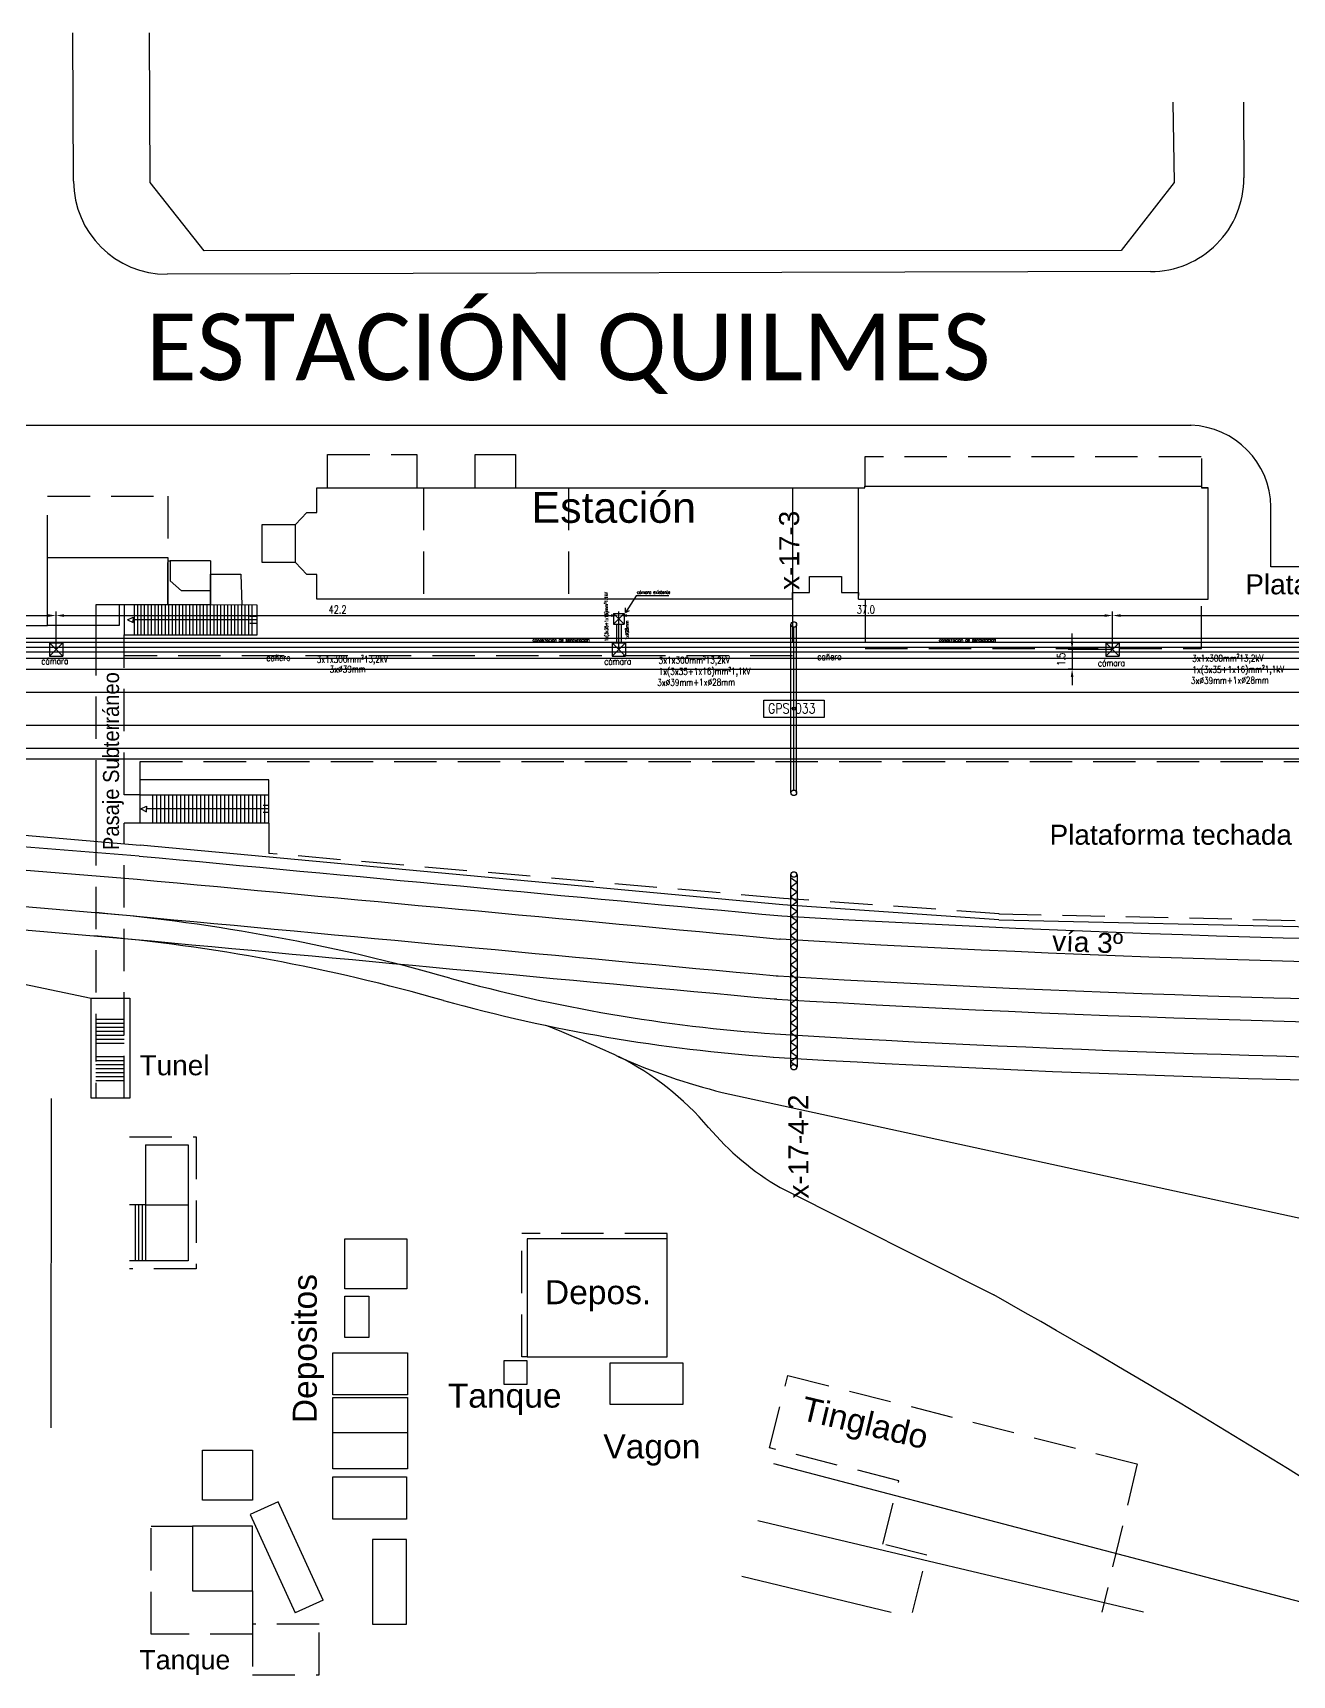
# Model space of a CAD drawing. Header units: millimetres. Extents: x 1200 to 1730, y 1405 to 1528.
# Drawn here: x 1357.3 to 1451.7, y 1404.8 to 1527.9 of the extents above; entities that cross this region are included whole.
import ezdxf

# ---------------------------------------------------------------- set-up
doc = ezdxf.new("R2010")
doc.units = ezdxf.units.MM
doc.linetypes.add('DASHDOT2', pattern=[0.5, 0.25, -0.125, 0, -0.125])
doc.linetypes.add('HIDDEN2', pattern=[4.7625, 3.175, -1.5875])
for name, color, linetype in [('CALLES', 8, 'Continuous'), ('CERODOS', 7, 'Continuous'), ('EDIFICIOS', 8, 'Continuous'), ('LIMITE', 8, 'DASHDOT2'), ('LINEA02', 8, 'Continuous'), ('LINEA_02', 8, 'Continuous'), ('n° de postación', 1, 'Continuous'), ('pórticos', 4, 'Continuous'), ('TEXT-02', 7, 'Continuous'), ('textos', 7, 'Continuous'), ('Textos catenaria', 7, 'Continuous'), ('TMR', 8, 'Continuous'), ('VIAS', 3, 'Continuous'), ('vías', 8, 'Continuous')]:
    doc.layers.add(name, color=color, linetype=linetype)
doc.styles.add('progresivas', font='calibri.ttf')
doc.styles.add('ROMANS', font='arial.ttf', dxfattribs={"width": 0.7})
doc.styles.add('SIMPLEX', font='simplex.shx', dxfattribs={"width": 0.75})
doc.linetypes.add('TRACKS', pattern='A,3.81,[130,ltypeshp.shx,S=6.35,R=0,X=0,Y=0],3.81', length=7.62)
doc.dimstyles.new('COTA-100', dxfattribs={"dimscale": 3, "dimtxt": 0.2, "dimasz": 0.2, "dimexe": 0.1, "dimexo": 0, "dimgap": 0.05, "dimtad": 1, "dimdec": 1, "dimzin": 0, "dimdsep": 46, "dimtxsty": 'SIMPLEX', "dimcen": 0.1, "dimclrd": 256, "dimclre": 256, "dimclrt": 256, "dimazin": 0, "dimtm": 1e-09, "dimtfac": 0.714286, "dimtdec": 1, "dimtmove": 2, "dimatfit": 2, "dimfxl": 0, "dimtolj": 1, "dimtzin": 0, "dimarcsym": 0})

# ---------------------------------------------------------------- blocks, each defined once
blk = doc.blocks.new('cámara LDF-LDS')
at = {"color": 6}
for p, q in [((-0.5, 0.5), (0.5, 0.5)), ((-0.5, 0.5), (-0.5, -0.5)), ((-0.5, 0.5), (0.5, -0.5)), ((0.5, 0.5), (-0.5, -0.5)), ((0.5, 0.5), (0.5, -0.5)), ((-0.5, -0.5), (0.5, -0.5))]:
    blk.add_line(p, q, dxfattribs=at)
blk = doc.blocks.new('*D13')
at = {"lineweight": -2, "transparency": 16777216}
for p, q in [((1317.07, 1481.69), (1317.07, 1484.53)), ((1317.67, 1484.23), (1358.47, 1484.23)), ((1359.07, 1481.69), (1359.07, 1484.53))]:
    blk.add_line(p, q, dxfattribs=at)
at = {"transparency": 16777216}
for points in [[(1317.67, 1484.33), (1317.67, 1484.13), (1317.07, 1484.23)], [(1358.47, 1484.33), (1358.47, 1484.13), (1359.07, 1484.23)]]:
    blk.add_solid(points, dxfattribs=at)
at = {"layer": 'Defpoints', "color": 0, "transparency": 16777216}
for p in [(1359.07, 1484.23), (1317.07, 1481.69), (1359.07, 1481.69)]:
    blk.add_point(p, dxfattribs=at)
at = {"transparency": 16777216, "insert": (1338.07, 1484.68), "char_height": 0.6, "attachment_point": 5, "style": 'SIMPLEX'}
blk.add_mtext('\\A1;42.0', dxfattribs=at)
blk = doc.blocks.new('*D14')
at = {"lineweight": -2, "transparency": 16777216}
for p, q in [((1359.07, 1481.69), (1359.07, 1484.53)), ((1359.67, 1484.23), (1400.66, 1484.23)), ((1401.26, 1481.69), (1401.26, 1484.53))]:
    blk.add_line(p, q, dxfattribs=at)
at = {"transparency": 16777216}
for points in [[(1359.67, 1484.33), (1359.67, 1484.13), (1359.07, 1484.23)], [(1400.66, 1484.33), (1400.66, 1484.13), (1401.26, 1484.23)]]:
    blk.add_solid(points, dxfattribs=at)
at = {"layer": 'Defpoints', "color": 0, "transparency": 16777216}
for p in [(1401.26, 1484.23), (1359.07, 1481.69), (1401.26, 1481.69)]:
    blk.add_point(p, dxfattribs=at)
at = {"transparency": 16777216, "insert": (1380.17, 1484.68), "char_height": 0.6, "attachment_point": 5, "style": 'SIMPLEX'}
blk.add_mtext('\\A1;42.2', dxfattribs=at)
blk = doc.blocks.new('*D15')
at = {"lineweight": -2, "transparency": 16777216}
for p, q in [((1401.26, 1481.69), (1401.26, 1484.53)), ((1401.86, 1484.23), (1437.66, 1484.23)), ((1438.26, 1481.69), (1438.26, 1484.53))]:
    blk.add_line(p, q, dxfattribs=at)
at = {"transparency": 16777216}
for points in [[(1401.86, 1484.33), (1401.86, 1484.13), (1401.26, 1484.23)], [(1437.66, 1484.33), (1437.66, 1484.13), (1438.26, 1484.23)]]:
    blk.add_solid(points, dxfattribs=at)
at = {"layer": 'Defpoints', "color": 0, "transparency": 16777216}
for p in [(1438.26, 1484.23), (1401.26, 1481.69), (1438.26, 1481.69)]:
    blk.add_point(p, dxfattribs=at)
at = {"transparency": 16777216, "insert": (1419.76, 1484.68), "char_height": 0.6, "attachment_point": 5, "style": 'SIMPLEX'}
blk.add_mtext('\\A1;37.0', dxfattribs=at)
blk = doc.blocks.new('*D16')
at = {"lineweight": -2, "transparency": 16777216}
for p, q in [((1438.26, 1481.69), (1438.26, 1484.53)), ((1438.86, 1484.23), (1474.66, 1484.23)), ((1475.26, 1481.69), (1475.26, 1484.53))]:
    blk.add_line(p, q, dxfattribs=at)
at = {"transparency": 16777216}
for points in [[(1438.86, 1484.33), (1438.86, 1484.13), (1438.26, 1484.23)], [(1474.66, 1484.33), (1474.66, 1484.13), (1475.26, 1484.23)]]:
    blk.add_solid(points, dxfattribs=at)
at = {"layer": 'Defpoints', "color": 0, "transparency": 16777216}
for p in [(1475.26, 1484.23), (1438.26, 1481.69), (1475.26, 1481.69)]:
    blk.add_point(p, dxfattribs=at)
at = {"transparency": 16777216, "insert": (1456.76, 1484.68), "char_height": 0.6, "attachment_point": 5, "style": 'SIMPLEX'}
blk.add_mtext('\\A1;37.0', dxfattribs=at)
blk = doc.blocks.new('*D23')
at = {"lineweight": -2, "transparency": 16777216}
for p, q in [((1435.22, 1482.29), (1435.22, 1482.89)), ((1438.26, 1481.69), (1434.92, 1481.69)), ((1435.22, 1481.69), (1435.22, 1480.22)), ((1435.22, 1480.22), (1434.92, 1480.22)), ((1435.22, 1479.62), (1435.22, 1479.02))]:
    blk.add_line(p, q, dxfattribs=at)
at = {"transparency": 16777216}
for points in [[(1435.12, 1482.29), (1435.32, 1482.29), (1435.22, 1481.69)], [(1435.12, 1479.62), (1435.32, 1479.62), (1435.22, 1480.22)]]:
    blk.add_solid(points, dxfattribs=at)
at = {"layer": 'Defpoints', "color": 0, "transparency": 16777216}
for p in [(1438.26, 1481.69), (1435.22, 1480.22), (1435.22, 1480.22)]:
    blk.add_point(p, dxfattribs=at)
at = {"transparency": 16777216, "insert": (1434.4, 1480.95), "char_height": 0.6, "attachment_point": 5, "rotation": 90, "style": 'SIMPLEX'}
blk.add_mtext('\\A1;1.5', dxfattribs=at)

msp = doc.modelspace()

# ---------------------------------------------------------------- linework, layer by layer
at = {"color": 8}
for p, q in [((1364.17, 1485.04), (1364.17, 1482.79)), ((1364.96, 1482.79), (1364.96, 1485.02)), ((1365.19, 1482.79), (1365.19, 1485.02)), ((1365.45, 1482.79), (1365.45, 1485.02)), ((1365.71, 1482.79), (1365.71, 1485.02)), ((1365.97, 1482.79), (1365.97, 1485.02)), ((1366.23, 1482.79), (1366.23, 1485.02)), ((1366.49, 1482.79), (1366.49, 1485.02)), ((1366.75, 1482.79), (1366.75, 1485.02)), ((1367.01, 1482.79), (1367.01, 1485.02)), ((1367.01, 1482.79), (1367.01, 1485.02)), ((1367.27, 1482.79), (1367.27, 1485.02)), ((1374.15, 1485.02), (1367.44, 1485.04)), ((1367.53, 1482.79), (1367.53, 1485.02)), ((1367.53, 1482.79), (1367.53, 1485.02)), ((1367.79, 1482.79), (1367.79, 1485.02)), ((1368.05, 1482.79), (1368.05, 1485.02)), ((1368.31, 1482.79), (1368.31, 1485.02)), ((1368.57, 1482.79), (1368.57, 1485.02)), ((1368.83, 1482.79), (1368.83, 1485.02)), ((1369.09, 1482.79), (1369.09, 1485.02)), ((1369.35, 1482.79), (1369.35, 1485.02)), ((1369.61, 1482.79), (1369.61, 1485.02)), ((1369.87, 1482.79), (1369.87, 1485.02)), ((1370.13, 1482.79), (1370.13, 1485.02)), ((1370.39, 1482.79), (1370.39, 1485.02)), ((1370.39, 1482.79), (1370.39, 1485.02)), ((1370.65, 1482.79), (1370.65, 1485.02)), ((1370.91, 1482.79), (1370.91, 1485.02)), ((1371.17, 1482.79), (1371.17, 1485.02)), ((1371.43, 1482.79), (1371.43, 1485.02)), ((1371.69, 1482.79), (1371.69, 1485.02)), ((1371.95, 1482.79), (1371.95, 1485.02)), ((1372.21, 1482.79), (1372.21, 1485.02)), ((1372.47, 1482.79), (1372.47, 1485.02)), ((1372.73, 1482.79), (1372.73, 1485.02)), ((1372.99, 1482.79), (1372.99, 1485.02)), ((1373.25, 1482.79), (1373.25, 1485.02)), ((1373.51, 1482.79), (1373.51, 1485.02)), ((1373.77, 1482.79), (1373.77, 1485.02)), ((1374.15, 1482.79), (1374.15, 1485.02)), ((1364.42, 1483.9), (1364.85, 1484.11)), ((1364.42, 1483.9), (1364.85, 1483.7)), ((1364.85, 1484.11), (1364.85, 1483.9)), ((1374.11, 1483.9), (1364.85, 1483.9)), ((1364.85, 1483.7), (1364.85, 1483.9)), ((1374.11, 1484.16), (1373.59, 1484.16)), ((1374.11, 1483.64), (1373.59, 1483.64)), ((1364.17, 1482.79), (1374.15, 1482.79)), ((1375.02, 1471.92), (1365.37, 1471.92)), ((1365.37, 1468.67), (1365.37, 1471.92)), ((1375.02, 1468.67), (1375.02, 1471.92)), ((1365.37, 1470.79), (1375.02, 1470.79)), ((1365.43, 1469.73), (1365.86, 1469.93)), ((1365.86, 1469.93), (1365.86, 1469.73)), ((1366.32, 1468.67), (1366.32, 1470.79)), ((1366.62, 1468.67), (1366.62, 1470.79)), ((1366.92, 1468.67), (1366.92, 1470.79)), ((1366.92, 1468.67), (1366.92, 1470.79)), ((1367.22, 1468.67), (1367.22, 1470.79)), ((1367.52, 1468.67), (1367.52, 1470.79)), ((1367.82, 1468.67), (1367.82, 1470.79)), ((1367.82, 1468.67), (1367.82, 1470.79)), ((1368.12, 1468.67), (1368.12, 1470.79)), ((1368.42, 1468.67), (1368.42, 1470.79)), ((1368.72, 1468.67), (1368.72, 1470.79)), ((1369.02, 1468.67), (1369.02, 1470.79)), ((1369.32, 1468.67), (1369.32, 1470.79)), ((1369.62, 1468.67), (1369.62, 1470.79)), ((1369.92, 1468.67), (1369.92, 1470.79)), ((1370.22, 1468.67), (1370.22, 1470.79)), ((1370.52, 1468.67), (1370.52, 1470.79)), ((1370.82, 1468.67), (1370.82, 1470.79)), ((1371.12, 1468.67), (1371.12, 1470.79)), ((1371.42, 1468.67), (1371.42, 1470.79)), ((1371.72, 1468.67), (1371.72, 1470.79)), ((1372.02, 1468.67), (1372.02, 1470.79)), ((1372.02, 1468.67), (1372.02, 1470.79)), ((1372.32, 1468.67), (1372.32, 1470.79)), ((1372.62, 1468.67), (1372.62, 1470.79)), ((1372.92, 1468.67), (1372.92, 1470.79)), ((1373.22, 1468.67), (1373.22, 1470.79)), ((1373.52, 1468.67), (1373.52, 1470.79)), ((1373.82, 1468.67), (1373.82, 1470.79)), ((1374.12, 1468.67), (1374.12, 1470.79)), ((1374.42, 1468.67), (1374.42, 1470.79)), ((1375.02, 1469.99), (1374.6, 1469.99)), ((1374.72, 1468.67), (1374.72, 1470.79)), ((1375.02, 1468.67), (1365.37, 1468.67)), ((1365.43, 1469.73), (1365.86, 1469.52)), ((1375.02, 1469.73), (1365.86, 1469.73)), ((1365.86, 1469.52), (1365.86, 1469.73)), ((1375.02, 1469.47), (1374.6, 1469.47)), ((1365.78, 1440.05), (1364.58, 1440.06)), ((1365, 1440.06), (1365, 1435.86)), ((1365.26, 1440.06), (1365.26, 1435.86)), ((1365.52, 1440.06), (1365.52, 1435.86)), ((1365.78, 1440.05), (1365.78, 1435.86)), ((1368.98, 1440.05), (1368.98, 1435.85)), ((1368.98, 1435.85), (1364.57, 1435.86))]:
    msp.add_line(p, q, dxfattribs=at)
for p, q in [((1402.56, 1485.7), (1401.74, 1484.46)), ((1401.74, 1484.46), (1401.76, 1484.81)), ((1401.74, 1484.46), (1402.05, 1484.62)), ((1404.99, 1485.7), (1402.56, 1485.7)), ((1400.86, 1484.38), (1401.66, 1484.38)), ((1400.86, 1484.38), (1400.86, 1483.58)), ((1400.86, 1484.38), (1401.66, 1483.58)), ((1401.66, 1484.38), (1400.86, 1483.58)), ((1400.86, 1483.58), (1401.66, 1483.58)), ((1401.66, 1484.38), (1401.66, 1483.58)), ((1412.12, 1477.89), (1416.64, 1477.89)), ((1412.12, 1476.6), (1412.12, 1477.89)), ((1416.64, 1477.89), (1416.64, 1476.6)), ((1416.64, 1476.6), (1412.12, 1476.6))]:
    msp.add_line(p, q)
at = {"color": 4}
for p, q in [((1414.12, 1464.82), (1414.12, 1450.38)), ((1414.12, 1464.82), (1414.15, 1464.82)), ((1414.12, 1464.6), (1414.61, 1464.24)), ((1414.12, 1463.88), (1414.61, 1464.24)), ((1414.12, 1463.88), (1414.61, 1463.51)), ((1414.57, 1464.82), (1414.61, 1464.82)), ((1414.61, 1464.82), (1414.61, 1450.38)), ((1414.12, 1463.15), (1414.61, 1463.51)), ((1414.12, 1463.15), (1414.61, 1462.79)), ((1414.12, 1462.43), (1414.61, 1462.79)), ((1414.12, 1462.43), (1414.61, 1462.06)), ((1414.12, 1461.7), (1414.61, 1462.06)), ((1414.12, 1461.7), (1414.61, 1461.34)), ((1414.12, 1460.97), (1414.61, 1461.34)), ((1414.12, 1460.97), (1414.61, 1460.61)), ((1414.12, 1460.25), (1414.61, 1460.61)), ((1414.12, 1460.25), (1414.61, 1459.88)), ((1414.12, 1459.52), (1414.61, 1459.88)), ((1414.12, 1459.52), (1414.61, 1459.16)), ((1414.12, 1458.79), (1414.61, 1459.16)), ((1414.12, 1458.79), (1414.61, 1458.43)), ((1414.12, 1458.07), (1414.61, 1458.43)), ((1414.12, 1458.07), (1414.61, 1457.7)), ((1414.12, 1457.34), (1414.61, 1457.7)), ((1414.12, 1457.34), (1414.61, 1456.98)), ((1414.12, 1456.62), (1414.61, 1456.98)), ((1414.12, 1456.62), (1414.61, 1456.25)), ((1414.12, 1455.89), (1414.61, 1456.25)), ((1414.12, 1455.89), (1414.61, 1455.53)), ((1414.12, 1455.16), (1414.61, 1455.53)), ((1414.12, 1455.16), (1414.61, 1454.8)), ((1414.12, 1454.44), (1414.61, 1454.8)), ((1414.12, 1454.44), (1414.61, 1454.07)), ((1414.12, 1453.71), (1414.61, 1454.07)), ((1414.12, 1453.71), (1414.61, 1453.35)), ((1414.12, 1452.98), (1414.61, 1453.35)), ((1414.12, 1452.98), (1414.61, 1452.62)), ((1414.12, 1452.26), (1414.61, 1452.62)), ((1414.12, 1452.26), (1414.61, 1451.9)), ((1414.12, 1451.53), (1414.61, 1451.9)), ((1414.12, 1451.53), (1414.61, 1451.17)), ((1414.12, 1450.81), (1414.61, 1451.17)), ((1414.12, 1450.81), (1414.61, 1450.44)), ((1414.12, 1450.38), (1414.15, 1450.38)), ((1414.57, 1450.38), (1414.61, 1450.38))]:
    msp.add_line(p, q, dxfattribs=at)
at = {"color": 8, "linetype": 'TRACKS', "ltscale": 0.04}
for p, q in [((1409, 1448.49), (1520.8, 1424.13)), ((1413.34, 1441.35), (1429.36, 1433.31)), ((1455.22, 1409.52), (1412.86, 1420.65)), ((1440.57, 1409.52), (1411.67, 1416.37)), ((1421.67, 1409.51), (1410.48, 1412.21))]:
    msp.add_line(p, q, dxfattribs=at)
msp.add_circle((1414.36, 1477.25), 0.112)
at = {"color": 4}
for centre in [(1414.36, 1464.82), (1414.36, 1450.38)]:
    msp.add_circle(centre, 0.21, dxfattribs=at)
at = {"color": 8, "linetype": 'TRACKS', "ltscale": 0.04}
for centre, radius, start, end in [((1391.57, 1431.95), 21.51, 40.2812, 63.3066), ((1423.97, 1459.46), 21, 220.3824, 239.5797), ((1101.96, 855.05), 664.51, 56.76915, 60.4819)]:
    msp.add_arc(centre, radius, start, end, dxfattribs=at)
at = {"layer": 'CALLES'}
for p, q in [((1360.38, 1516.78), (1360.33, 1527.91)), ((1366.13, 1516.69), (1366.07, 1527.91)), ((1442.78, 1522.71), (1442.86, 1516.7)), ((1448.06, 1522.71), (1448.09, 1517.04)), ((1370.16, 1511.58), (1366.13, 1516.69)), ((1442.86, 1516.7), (1438.91, 1511.6)), ((1438.91, 1511.6), (1370.16, 1511.58)), ((1441.11, 1510.01), (1367.4, 1509.81)), ((1548.87, 1487.87), (1450.12, 1487.87)), ((1358.71, 1423.35), (1358.74, 1448.03))]:
    msp.add_line(p, q, dxfattribs=at)
for centre, start, end in [((1367.38, 1516.81), 180.2504, 270.1512), ((1441.09, 1517.01), 270.1512, 0.3047)]:
    msp.add_arc(centre, 7, start, end, dxfattribs=at)
at = {"layer": 'CERODOS', "color": 8}
for p, q in [((1305.15, 1498.5), (1444.14, 1498.5)), ((1450.12, 1487.87), (1450.12, 1492.38)), ((1356.04, 1483.49), (1358.44, 1483.49)), ((1305.14, 1481.04), (1551.77, 1481.04))]:
    msp.add_line(p, q, dxfattribs=at)
at = {"layer": 'CERODOS', "color": 1}
for p, q in [((1312.64, 1482.54), (1535.41, 1482.54)), ((1312.64, 1482.24), (1535.41, 1482.24))]:
    msp.add_line(p, q, dxfattribs=at)
at = {"layer": 'CERODOS', "color": 8}
msp.add_arc((1443.91, 1492.29), 6.21, 0.8041, 88.0583, dxfattribs=at)
at = {"layer": 'EDIFICIOS', "linetype": 'HIDDEN2'}
for p, q in [((1379.42, 1496.3), (1386.12, 1496.3)), ((1379.42, 1493.8), (1379.42, 1496.3)), ((1386.12, 1496.3), (1386.12, 1493.8)), ((1390.47, 1496.3), (1393.51, 1496.3)), ((1390.47, 1493.8), (1390.47, 1496.3)), ((1393.51, 1496.3), (1393.51, 1493.8)), ((1444.89, 1496.12), (1419.69, 1496.12)), ((1419.69, 1496.12), (1419.69, 1493.92)), ((1444.92, 1496), (1444.92, 1493.8)), ((1386.62, 1493.8), (1386.62, 1485.45)), ((1397.47, 1493.8), (1397.47, 1485.45)), ((1358.44, 1493.19), (1367.44, 1493.19)), ((1358.44, 1488.59), (1358.44, 1493.19)), ((1367.44, 1493.19), (1367.44, 1488.59)), ((1374.52, 1491.05), (1377.02, 1491.05)), ((1374.52, 1488.2), (1374.52, 1491.05)), ((1367.44, 1485.04), (1367.44, 1488.34)), ((1377.02, 1488.2), (1374.52, 1488.2)), ((1370.65, 1486.09), (1370.64, 1485.03)), ((1414.27, 1485.45), (1414.27, 1481.2)), ((1419.72, 1485.45), (1419.72, 1481.75)), ((1444.92, 1481.75), (1444.92, 1485.45)), ((1364.17, 1481.2), (1364.17, 1482.79)), ((1414.27, 1481.2), (1364.17, 1481.2)), ((1419.72, 1481.75), (1444.92, 1481.75)), ((1365.37, 1473.3), (1469.43, 1473.3)), ((1365.37, 1471.92), (1365.37, 1473.3)), ((1375.02, 1468.67), (1375.02, 1466.4)), ((1413.59, 1463.02), (1375.02, 1466.4)), ((1429.75, 1461.88), (1413.59, 1463.02)), ((1429.73, 1461.88), (1469.43, 1460.99))]:
    msp.add_line(p, q, dxfattribs=at)
at = {"layer": 'EDIFICIOS'}
for p, q in [((1378.62, 1493.8), (1386.62, 1493.8)), ((1378.62, 1491.95), (1378.62, 1493.8)), ((1386.62, 1493.8), (1397.47, 1493.8)), ((1397.47, 1493.8), (1419.22, 1493.8)), ((1414.27, 1493.8), (1414.27, 1485.45)), ((1419.22, 1493.8), (1419.69, 1493.8)), ((1419.22, 1485.45), (1419.22, 1493.8)), ((1419.69, 1493.92), (1444.92, 1493.92)), ((1419.69, 1493.8), (1419.69, 1493.92)), ((1444.92, 1493.8), (1445.42, 1493.8)), ((1445.42, 1493.8), (1444.92, 1493.8)), ((1445.42, 1485.45), (1445.42, 1493.8)), ((1377.87, 1491.95), (1377.02, 1491.05)), ((1377.02, 1488.2), (1377.02, 1491.05)), ((1377.87, 1491.95), (1378.62, 1491.95)), ((1358.44, 1483.49), (1358.44, 1488.59)), ((1358.44, 1488.59), (1367.44, 1488.59)), ((1367.44, 1488.59), (1367.44, 1485.04)), ((1367.44, 1488.34), (1367.63, 1488.34)), ((1370.65, 1488.34), (1367.63, 1488.34)), ((1367.63, 1488.34), (1367.63, 1486.84)), ((1370.65, 1488.34), (1370.65, 1486.09)), ((1370.64, 1485.03), (1370.65, 1487.34)), ((1370.65, 1487.34), (1372.93, 1487.34)), ((1372.93, 1487.34), (1372.99, 1485.02)), ((1377.02, 1488.2), (1377.87, 1487.3)), ((1378.62, 1487.3), (1377.87, 1487.3)), ((1378.62, 1485.45), (1378.62, 1487.3)), ((1415.55, 1487.15), (1417.94, 1487.15)), ((1415.55, 1485.95), (1415.55, 1487.15)), ((1417.94, 1487.15), (1417.94, 1485.95)), ((1368.48, 1486.09), (1367.63, 1486.84)), ((1370.65, 1486.09), (1368.48, 1486.09)), ((1414.27, 1485.95), (1415.55, 1485.95)), ((1414.27, 1485.45), (1414.27, 1485.95)), ((1417.94, 1485.95), (1419.22, 1485.95)), ((1419.22, 1485.95), (1419.22, 1485.73)), ((1363.79, 1485.04), (1363.79, 1483.49)), ((1367.44, 1485.04), (1363.79, 1485.04)), ((1397.47, 1485.45), (1378.62, 1485.45)), ((1414.27, 1485.45), (1397.47, 1485.45)), ((1419.22, 1485.45), (1445.42, 1485.45)), ((1363.79, 1483.49), (1358.44, 1483.49))]:
    msp.add_line(p, q, dxfattribs=at)
at = {"layer": 'EDIFICIOS', "color": 8, "linetype": 'HIDDEN2'}
for p, q in [((1370.64, 1485.03), (1367.44, 1485.04)), ((1364.58, 1445.15), (1369.58, 1445.15)), ((1369.58, 1445.15), (1369.58, 1435.25)), ((1404.87, 1437.92), (1393.97, 1437.92)), ((1393.97, 1428.67), (1393.97, 1437.92)), ((1404.87, 1437.52), (1404.87, 1437.92)), ((1369.58, 1435.25), (1364.57, 1435.26)), ((1392.62, 1428.37), (1392.62, 1426.62)), ((1394.37, 1428.37), (1392.62, 1428.37)), ((1394.37, 1428.67), (1393.97, 1428.67)), ((1394.37, 1426.62), (1394.37, 1428.37)), ((1412.55, 1421.84), (1413.92, 1427.27)), ((1413.92, 1427.27), (1440.1, 1420.64)), ((1392.62, 1426.62), (1394.37, 1426.62)), ((1422.24, 1419.38), (1412.55, 1421.84)), ((1440.1, 1420.64), (1437.45, 1409.52)), ((1421.04, 1414.63), (1422.24, 1419.38)), ((1366.2, 1415.98), (1369.3, 1415.98)), ((1366.2, 1407.88), (1366.2, 1415.98)), ((1424.33, 1413.8), (1421.04, 1414.63)), ((1423.25, 1409.51), (1424.33, 1413.8)), ((1373.8, 1411.13), (1373.8, 1408.63)), ((1373.8, 1408.63), (1373.8, 1404.83)), ((1378.8, 1408.63), (1373.8, 1408.63)), ((1378.8, 1404.83), (1378.8, 1408.63)), ((1373.8, 1407.88), (1366.2, 1407.88)), ((1373.8, 1404.83), (1378.8, 1404.83))]:
    msp.add_line(p, q, dxfattribs=at)
at = {"layer": 'EDIFICIOS', "color": 8}
for p, q in [((1372.99, 1485.02), (1370.64, 1485.03)), ((1365.78, 1444.55), (1368.98, 1444.55)), ((1365.78, 1444.55), (1365.78, 1440.05)), ((1368.98, 1444.55), (1368.98, 1440.05)), ((1365.78, 1440.05), (1368.98, 1440.05)), ((1380.72, 1437.52), (1385.37, 1437.52)), ((1380.72, 1433.77), (1380.72, 1437.52)), ((1385.37, 1437.52), (1385.37, 1433.77)), ((1404.87, 1437.52), (1394.37, 1437.52)), ((1394.37, 1437.52), (1394.37, 1428.67)), ((1404.87, 1428.67), (1404.87, 1437.52)), ((1385.37, 1433.77), (1380.72, 1433.77)), ((1380.72, 1430.11), (1380.72, 1433.21)), ((1380.72, 1433.21), (1382.52, 1433.21)), ((1382.52, 1433.21), (1382.52, 1430.11)), ((1382.52, 1430.11), (1380.72, 1430.11)), ((1379.81, 1425.81), (1379.81, 1428.96)), ((1379.81, 1428.96), (1385.41, 1428.96)), ((1385.41, 1428.96), (1385.41, 1425.81)), ((1394.37, 1428.67), (1404.87, 1428.67)), ((1406.07, 1428.18), (1400.57, 1428.18)), ((1400.57, 1428.18), (1400.57, 1425.13)), ((1406.07, 1425.13), (1406.07, 1428.18)), ((1385.41, 1425.81), (1379.81, 1425.81)), ((1379.81, 1422.96), (1379.81, 1425.61)), ((1379.81, 1425.61), (1385.41, 1425.61)), ((1385.41, 1425.61), (1385.41, 1422.96)), ((1400.57, 1425.13), (1406.07, 1425.13)), ((1379.81, 1420.26), (1379.81, 1422.96)), ((1385.41, 1422.96), (1379.81, 1422.96)), ((1385.41, 1422.96), (1385.41, 1420.26)), ((1370.05, 1421.66), (1373.8, 1421.66)), ((1370.05, 1417.91), (1370.05, 1421.66)), ((1373.8, 1421.66), (1373.8, 1417.91)), ((1385.41, 1420.26), (1379.81, 1420.26)), ((1379.81, 1419.66), (1385.34, 1419.66)), ((1379.81, 1416.51), (1379.81, 1419.66)), ((1385.34, 1419.66), (1385.34, 1416.51)), ((1373.8, 1417.91), (1370.05, 1417.91)), ((1375.72, 1417.8), (1373.63, 1416.84)), ((1379.08, 1410.43), (1375.72, 1417.8)), ((1373.8, 1415.98), (1369.3, 1415.98)), ((1369.3, 1415.98), (1369.3, 1411.13)), ((1373.63, 1416.84), (1376.99, 1409.47)), ((1373.8, 1411.13), (1373.8, 1415.98)), ((1385.34, 1416.51), (1379.81, 1416.51)), ((1385.34, 1414.98), (1382.79, 1414.98)), ((1382.79, 1414.98), (1382.79, 1408.63)), ((1385.34, 1408.63), (1385.34, 1414.98)), ((1369.3, 1411.13), (1373.8, 1411.13)), ((1379.08, 1410.43), (1376.99, 1409.47)), ((1382.79, 1408.63), (1385.34, 1408.63))]:
    msp.add_line(p, q, dxfattribs=at)
at = {"layer": 'LIMITE', "color": 8}
msp.add_line((1370.64, 1485.03), (1367.44, 1485.04), dxfattribs=at)
at = {"layer": 'LINEA02', "color": 11}
for p, q in [((1401.09, 1482.19), (1401.09, 1483.58)), ((1401.44, 1482.19), (1401.44, 1483.58)), ((1317.57, 1481.86), (1549.27, 1481.86)), ((1317.57, 1481.51), (1549.27, 1481.51))]:
    msp.add_line(p, q, dxfattribs=at)
at = {"layer": 'LINEA_02', "linetype": 'HIDDEN2'}
for p, q in [((1362.05, 1485.04), (1362.05, 1482.92)), ((1364.17, 1485.04), (1362.05, 1485.04)), ((1362.05, 1482.92), (1362.05, 1470.72)), ((1364.17, 1470.79), (1364.17, 1482.79)), ((1362.05, 1470.72), (1362.05, 1468.67)), ((1365.37, 1470.79), (1364.17, 1470.79)), ((1362.05, 1468.67), (1362.05, 1453.97)), ((1364.17, 1448.05), (1364.17, 1468.67)), ((1365.37, 1468.67), (1364.17, 1468.67)), ((1362.05, 1453.97), (1362.05, 1448.07)), ((1362.05, 1453.97), (1364.17, 1453.97)), ((1362.05, 1453.67), (1364.17, 1453.67)), ((1362.05, 1453.37), (1364.17, 1453.37)), ((1362.05, 1453.07), (1364.17, 1453.07)), ((1362.05, 1452.77), (1364.17, 1452.77)), ((1362.05, 1452.47), (1364.17, 1452.47)), ((1362.05, 1452.17), (1364.17, 1452.17)), ((1362.05, 1451.17), (1364.17, 1451.17)), ((1362.05, 1450.87), (1364.17, 1450.87)), ((1362.05, 1450.57), (1364.17, 1450.57)), ((1362.05, 1450.27), (1364.17, 1450.27)), ((1362.05, 1449.97), (1364.17, 1449.97)), ((1362.05, 1449.67), (1364.17, 1449.67)), ((1362.05, 1449.37), (1364.17, 1449.37))]:
    msp.add_line(p, q, dxfattribs=at)
at = {"layer": 'LINEA_02'}
for p, q in [((1551.78, 1473.46), (1317.15, 1473.46)), ((1317.15, 1471.17), (1365.37, 1467.03)), ((1413.55, 1462.54), (1365.37, 1467.03)), ((1429.72, 1461.42), (1413.55, 1462.54)), ((1429.72, 1461.42), (1474.42, 1460.42)), ((1345.83, 1458.88), (1361.69, 1455.55))]:
    msp.add_line(p, q, dxfattribs=at)
at = {"layer": 'LINEA_02', "color": 7}
for p, q in [((1361.69, 1448.05), (1361.69, 1455.55)), ((1361.69, 1455.55), (1364.59, 1455.55)), ((1364.59, 1455.55), (1364.59, 1448.05)), ((1364.59, 1448.05), (1361.69, 1448.05))]:
    msp.add_line(p, q, dxfattribs=at)
at = {"layer": 'pórticos'}
for p, q in [((1414.15, 1470.95), (1414.15, 1483.56)), ((1414.57, 1470.95), (1414.57, 1483.56)), ((1414.36, 1471.15), (1414.36, 1483.35))]:
    msp.add_line(p, q, dxfattribs=at)
for centre in [(1414.36, 1483.56), (1414.36, 1470.94)]:
    msp.add_circle(centre, 0.21, dxfattribs=at)
at = {"layer": 'TMR', "ltscale": 0.06}
msp.add_line((1363.17, 1448.05), (1363.05, 1448.05), dxfattribs=at)
at = {"layer": 'VIAS', "color": 8}
for centre, radius, start, end in [((1351.61, 1343.52), 118.53, 65.2506, 68.1188), ((1419.77, 1492.44), 45.25, 245.8193, 256.2377)]:
    msp.add_arc(centre, radius, start, end, dxfattribs=at)
at = {"layer": 'vías'}
for p, q in [((1223.58, 1480.22), (1730.49, 1480.22)), ((1223.58, 1478.48), (1730.49, 1478.48)), ((1223.58, 1476.02), (1730.49, 1476.02)), ((1223.58, 1474.28), (1730.49, 1474.28)), ((1297.36, 1471.71), (1365.3, 1466.21)), ((1297.22, 1469.97), (1365.16, 1464.48)), ((1270.96, 1469.79), (1364.92, 1461.72)), ((1270.81, 1468.05), (1364.77, 1459.98)), ((1413.31, 1459.99), (1413.37, 1459.99)), ((1413.05, 1457.23), (1413.2, 1457.22)), ((1412.89, 1455.5), (1413.1, 1455.49))]:
    msp.add_line(p, q, dxfattribs=at)
for centre, radius, start, end in [((2483094.69, 26641384.28), 26755265.2, 264.677783544, 264.677887142), ((2483094.69, 26641384.28), 26755266.94, 264.677783544, 264.677887142), ((1482.94, 2619.55), 1159.91, 266.5663, 274.49265), ((1349.49, 1320.13), 142.39, 74.0682, 84.9157), ((2483094.69, 26641384.28), 26755269.71, 264.677783544, 264.677887142), ((1482.94, 2619.55), 1161.65, 266.5663, 274.49265), ((1349.49, 1320.13), 140.65, 74.0682, 84.9157), ((2483094.69, 26641384.28), 26755271.45, 264.677783544, 264.677887142), ((1482.94, 2619.55), 1164.42, 266.5663, 274.37215), ((1421.6, 1576.43), 123.86, 254.5352, 265.9944), ((1482.94, 2619.55), 1166.16, 266.5663, 274.37215), ((1421.6, 1576.43), 125.6, 254.5352, 265.9944), ((1482.94, 2619.55), 1168.78, 266.5663, 273.13034), ((1482.94, 2619.55), 1170.52, 266.5663, 273.13034)]:
    msp.add_arc(centre, radius, start, end, dxfattribs=at)

# ---------------------------------------------------------------- block references
for p in [(1359.07, 1481.69), (1401.26, 1481.69), (1438.26, 1481.69)]:
    msp.add_blockref('cámara LDF-LDS', p)

# ---------------------------------------------------------------- texts
at = {"layer": 'n° de postación', "style": 'ROMANS'}
for s, p in [('x-17-3', (1414.78, 1486.15)), ('x-17-4-2', (1415.47, 1440.53))]:
    msp.add_text(s, height=1.5, rotation=90.2028, dxfattribs=at).set_placement(p)
at = {"layer": 'TEXT-02', "color": 8, "style": 'ROMANS'}
for s, rotation, p in [('Depositos', 90, (1378.61, 1423.69)), ('Tinglado', 346.5591, (1414.79, 1423.97))]:
    msp.add_text(s, height=1.8, rotation=rotation, dxfattribs=at).set_placement(p)
for s, height, p in [('Depos.', 1.8, (1395.71, 1432.61)), ('Tanque', 1.8, (1388.43, 1424.86)), ('Vagon', 1.8, (1400.09, 1421.05)), ('Tanque', 1.44, (1365.31, 1405.24))]:
    msp.add_text(s, height=height, dxfattribs=at).set_placement(p)
at = {"layer": 'textos', "color": 7, "style": 'progresivas'}
msp.add_text('ESTACIÓN QUILMES', height=5, dxfattribs=at).set_placement((1365.81, 1501.87))
at = {"layer": 'textos', "style": 'ROMANS'}
for s, height, p in [('Estación', 2.3, (1394.71, 1491.18)), ('Plataforma', 1.5, (1448.2, 1485.82)), ('Plataforma techada', 1.5, (1433.53, 1467.05)), ('Tunel', 1.5, (1365.33, 1449.77))]:
    msp.add_text(s, height=height, dxfattribs=at).set_placement(p)
at = {"layer": 'textos', "style": 'ROMANS', "width": 0.9}
msp.add_text('Pasaje Subterráneo', height=1.2, rotation=90, dxfattribs=at).set_placement((1363.79, 1466.65))
at = {"layer": 'textos', "style": 'ROMANS'}
msp.add_text('vía 3º', height=1.5, rotation=357.763, dxfattribs=at).set_placement((1433.7, 1459.1))
at = {"layer": 'Textos catenaria', "style": 'SIMPLEX'}
for s, height, rotation, width, p in [('cámara existente', 0.25, 0.3193, 0.7, (1402.6, 1485.85)), ('1x(3x35+1x16)mm²1,1kV', 0.25, 90.3193, 0.7, (1400.45, 1482.31)), ('1xØ28mm', 0.25, 90.3193, 0.7, (1401.99, 1482.41)), ('cámara', 0.5, 0.3193, 0.8, (1357.97, 1480.57)), ('cañero', 0.5, 0.3193, 0.8, (1374.83, 1480.82)), ('3x1x300mm²13,2kV', 0.5, 0.3193, 0.8, (1378.61, 1480.69)), ('cámara', 0.5, 0.3193, 0.8, (1400.16, 1480.54)), ('3x1x300mm²13,2kV', 0.5, 0.3193, 0.8, (1404.23, 1480.62)), ('cañero', 0.5, 0.3193, 0.8, (1416.13, 1480.89)), ('cámara', 0.5, 0.3193, 0.8, (1437.16, 1480.42)), ('3x1x300mm²13,2kV', 0.5, 0.3193, 0.8, (1444.23, 1480.77)), ('3xØ39mm', 0.5, 0.3193, 0.8, (1379.58, 1479.96)), ('1x(3x35+1x16)mm²1,1kV', 0.5, 0.3193, 0.8, (1404.23, 1479.78)), ('1x(3x35+1x16)mm²1,1kV', 0.5, 0.3193, 0.8, (1444.23, 1479.92)), ('3xØ39mm+1xØ28mm', 0.5, 0.3193, 0.8, (1404.13, 1478.96)), ('3xØ39mm+1xØ28mm', 0.5, 0.3193, 0.8, (1444.13, 1479.11)), ('GPS 033', 0.75, 0.0029, 0.8, (1412.44, 1476.89))]:
    msp.add_text(s, height=height, rotation=rotation, dxfattribs=dict(at, width=width)).set_placement(p)
at = {"layer": 'Textos catenaria', "color": 1, "style": 'SIMPLEX', "width": 0.8}
for p in [(1394.78, 1482.26), (1425.24, 1482.26)]:
    msp.add_text('canalización de señalización', height=0.25, rotation=0.3193, dxfattribs=at).set_placement(p)

# ---------------------------------------------------------------- dimensions: what is measured, and where the dimension line sits
for base, p1, p2, picture, middle in [((1359.07, 1484.23), (1317.07, 1481.69), (1359.07, 1481.69), '*D13', (1338.07, 1484.68)), ((1401.26, 1484.23), (1359.07, 1481.69), (1401.26, 1481.69), '*D14', (1380.17, 1484.68)), ((1438.26, 1484.23), (1401.26, 1481.69), (1438.26, 1481.69), '*D15', (1419.76, 1484.68)), ((1475.26, 1484.23), (1438.26, 1481.69), (1475.26, 1481.69), '*D16', (1456.76, 1484.68))]:
    dim = msp.add_linear_dim(base=base, p1=p1, p2=p2, dimstyle='COTA-100')
    dim.commit()
    dim.dimension.update_dxf_attribs({"geometry": picture, "text_midpoint": middle})
dim = msp.add_linear_dim(base=(1435.22, 1480.22), p1=(1438.26, 1481.69), p2=(1435.22, 1480.22), angle=90, dimstyle='COTA-100')
dim.commit()
dim.dimension.update_dxf_attribs({"geometry": '*D23', "text_midpoint": (1434.4, 1480.95)})

doc.saveas('drawing.dxf')
